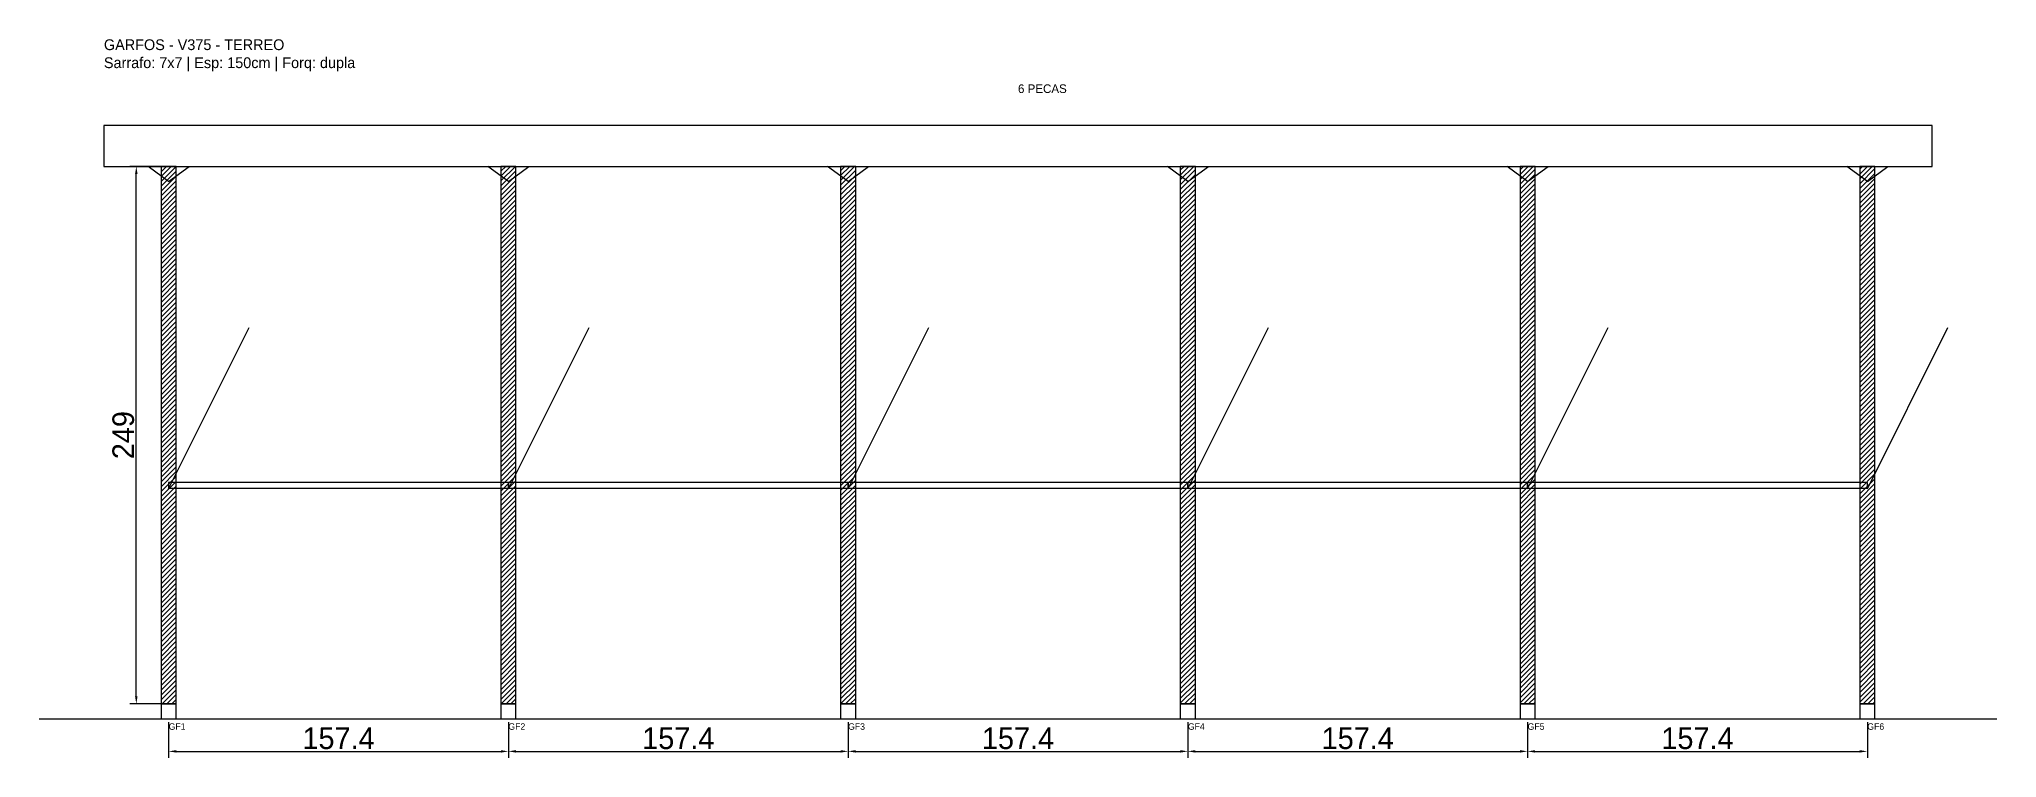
# Model space of a CAD drawing. Header units: metres. Extents: x -30 to 877, y -25 to 308.
import ezdxf

# ---------------------------------------------------------------- set-up
doc = ezdxf.new("R2010")
doc.units = ezdxf.units.M
for name, color, linetype in [('BARRA_ANCORAGEM', 1, 'Continuous'), ('COTA', 241, 'Continuous'), ('GARFOS OK', 3, 'Continuous'), ('NOME DA VIGA', 6, 'Continuous'), ('SARR_7x7', 40, 'Continuous'), ('TIRAS REESCORAMENTO', 252, 'Continuous'), ('VIGAS', 3, 'Continuous')]:
    doc.layers.add(name, color=color, linetype=linetype)
doc.dimstyles.new('EZ DXF', dxfattribs={"dimtxt": 10, "dimasz": 3.5, "dimexe": 3, "dimexo": 1.5, "dimgap": 1, "dimtad": 1, "dimdec": 1, "dimdsep": 46, "dimcen": 2.5, "dimazin": 3, "dimtfac": 1, "dimtmove": 0, "dimatfit": 3})

msp = doc.modelspace()

# ---------------------------------------------------------------- hatches: boundary and pattern name
at = {"layer": 'COTA'}
h = msp.add_hatch(dxfattribs=at)
h.set_pattern_fill('ANSI31', scale=0.5)
h.paths.add_polyline_path([(26.5, 0), (33.5, 0), (33.5, 249), (26.5, 249)])
h = msp.add_hatch(dxfattribs=at)
h.set_pattern_fill('ANSI31', scale=0.5)
h.paths.add_polyline_path([(183.89013, 0), (190.89013, 0), (190.89013, 249), (183.89013, 249)])
h = msp.add_hatch(dxfattribs=at)
h.set_pattern_fill('ANSI31', scale=0.5)
h.paths.add_polyline_path([(341.28026, 0), (348.28026, 0), (348.28026, 249), (341.28026, 249)])
h = msp.add_hatch(dxfattribs=at)
h.set_pattern_fill('ANSI31', scale=0.5)
h.paths.add_polyline_path([(498.67039, 0), (505.67039, 0), (505.67039, 249), (498.67039, 249)])
h = msp.add_hatch(dxfattribs=at)
h.set_pattern_fill('ANSI31', scale=0.5)
h.paths.add_polyline_path([(656.06052, 0), (663.06052, 0), (663.06052, 249), (656.06052, 249)])
h = msp.add_hatch(dxfattribs=at)
h.set_pattern_fill('ANSI31', scale=0.5)
h.paths.add_polyline_path([(813.45065, 0), (820.45065, 0), (820.45065, 249), (813.45065, 249)])

# ---------------------------------------------------------------- linework, layer by layer
at = {"layer": 'BARRA_ANCORAGEM'}
for p, q in [((30, 99.6), (67.35, 174.3)), ((187.39013, 99.6), (224.74013, 174.3)), ((344.78026, 99.6), (382.13026, 174.3)), ((502.17039, 99.6), (539.52039, 174.3)), ((659.56052, 99.6), (696.91052, 174.3)), ((816.95065, 99.6), (854.30065, 174.3))]:
    msp.add_line(p, q, dxfattribs=at)
at = {"layer": 'GARFOS OK'}
for p, q in [((30, 242), (20.5, 249)), ((20.5, 249), (39.5, 249)), ((30, 242), (39.5, 249)), ((187.39013, 242), (177.89013, 249)), ((177.89013, 249), (196.89013, 249)), ((187.39013, 242), (196.89013, 249)), ((344.78026, 242), (335.28026, 249)), ((335.28026, 249), (354.28026, 249)), ((344.78026, 242), (354.28026, 249)), ((502.17039, 242), (492.67039, 249)), ((492.67039, 249), (511.67039, 249)), ((502.17039, 242), (511.67039, 249)), ((659.56052, 242), (650.06052, 249)), ((650.06052, 249), (669.06052, 249)), ((659.56052, 242), (669.06052, 249)), ((816.95065, 242), (807.45065, 249)), ((807.45065, 249), (826.45065, 249)), ((816.95065, 242), (826.45065, 249))]:
    msp.add_line(p, q, dxfattribs=at)
at = {"layer": 'GARFOS OK', "linetype": 'CONTINUOUS'}
msp.add_line((-30, -7), (876.95065, -7), dxfattribs=at)
at = {"layer": 'GARFOS OK'}
for points in [[(26.5, 0), (33.5, 0), (33.5, 249), (26.5, 249), (26.5, 0)], [(183.89013, 0), (190.89013, 0), (190.89013, 249), (183.89013, 249), (183.89013, 0)], [(341.28026, 0), (348.28026, 0), (348.28026, 249), (341.28026, 249), (341.28026, 0)], [(498.67039, 0), (505.67039, 0), (505.67039, 249), (498.67039, 249), (498.67039, 0)], [(656.06052, 0), (663.06052, 0), (663.06052, 249), (656.06052, 249), (656.06052, 0)], [(813.45065, 0), (820.45065, 0), (820.45065, 249), (813.45065, 249), (813.45065, 0)]]:
    msp.add_lwpolyline(points, dxfattribs=at)
at = {"layer": 'SARR_7x7'}
for points in [[(26.5, -7), (33.5, -7), (33.5, 0), (26.5, 0), (26.5, -7)], [(183.89013, -7), (190.89013, -7), (190.89013, 0), (183.89013, 0), (183.89013, -7)], [(341.28026, -7), (348.28026, -7), (348.28026, 0), (341.28026, 0), (341.28026, -7)], [(498.67039, -7), (505.67039, -7), (505.67039, 0), (498.67039, 0), (498.67039, -7)], [(656.06052, -7), (663.06052, -7), (663.06052, 0), (656.06052, 0), (656.06052, -7)], [(813.45065, -7), (820.45065, -7), (820.45065, 0), (813.45065, 0), (813.45065, -7)]]:
    msp.add_lwpolyline(points, dxfattribs=at)
at = {"layer": 'TIRAS REESCORAMENTO'}
for points in [[(30, 100), (187.39013, 100), (187.39013, 102.5), (30, 102.5), (30, 100)], [(187.39013, 100), (344.78026, 100), (344.78026, 102.5), (187.39013, 102.5), (187.39013, 100)], [(344.78026, 100), (502.17039, 100), (502.17039, 102.5), (344.78026, 102.5), (344.78026, 100)], [(502.17039, 100), (659.56052, 100), (659.56052, 102.5), (502.17039, 102.5), (502.17039, 100)], [(659.56052, 100), (816.95065, 100), (816.95065, 102.5), (659.56052, 102.5), (659.56052, 100)]]:
    msp.add_lwpolyline(points, dxfattribs=at)
at = {"layer": 'VIGAS'}
msp.add_lwpolyline([(0, 249), (846.95065, 249), (846.95065, 268), (0, 268), (0, 249)], dxfattribs=at)

# ---------------------------------------------------------------- texts
at = {"layer": 'NOME DA VIGA'}
for s, height, p in [('6 PECAS', 4, (423.47532, 283)), ('GF1', 3, (30, -12)), ('GF2', 3, (187.39013, -12)), ('GF3', 3, (344.78026, -12)), ('GF4', 3, (502.17039, -12)), ('GF5', 3, (659.56052, -12)), ('GF6', 3, (816.95065, -12))]:
    msp.add_text(s, height=height, dxfattribs=at).set_placement(p)
at = {"layer": 'NOME DA VIGA', "insert": (0, 293), "char_height": 5, "attachment_point": 7}
msp.add_mtext('GARFOS - V375 - TERREO\\PSarrafo: 7x7 | Esp: 150cm | Forq: dupla', dxfattribs=at)

# ---------------------------------------------------------------- dimensions: what is measured, and where the dimension line sits
at = {"layer": 'COTA'}
msp.add_linear_dim(base=(15, 0), p1=(30, 0), p2=(30, 249), angle=90, dimstyle='EZ DXF', dxfattribs=at).render()
for base, p1, p2 in [((30, -22), (30, -7), (187.39013, -7)), ((187.39013, -22), (187.39013, -7), (344.78026, -7)), ((344.78026, -22), (344.78026, -7), (502.17039, -7)), ((502.17039, -22), (502.17039, -7), (659.56052, -7)), ((659.56052, -22), (659.56052, -7), (816.95065, -7))]:
    msp.add_linear_dim(base=base, p1=p1, p2=p2, dimstyle='EZ DXF', dxfattribs=at).render()

doc.saveas('drawing.dxf')
